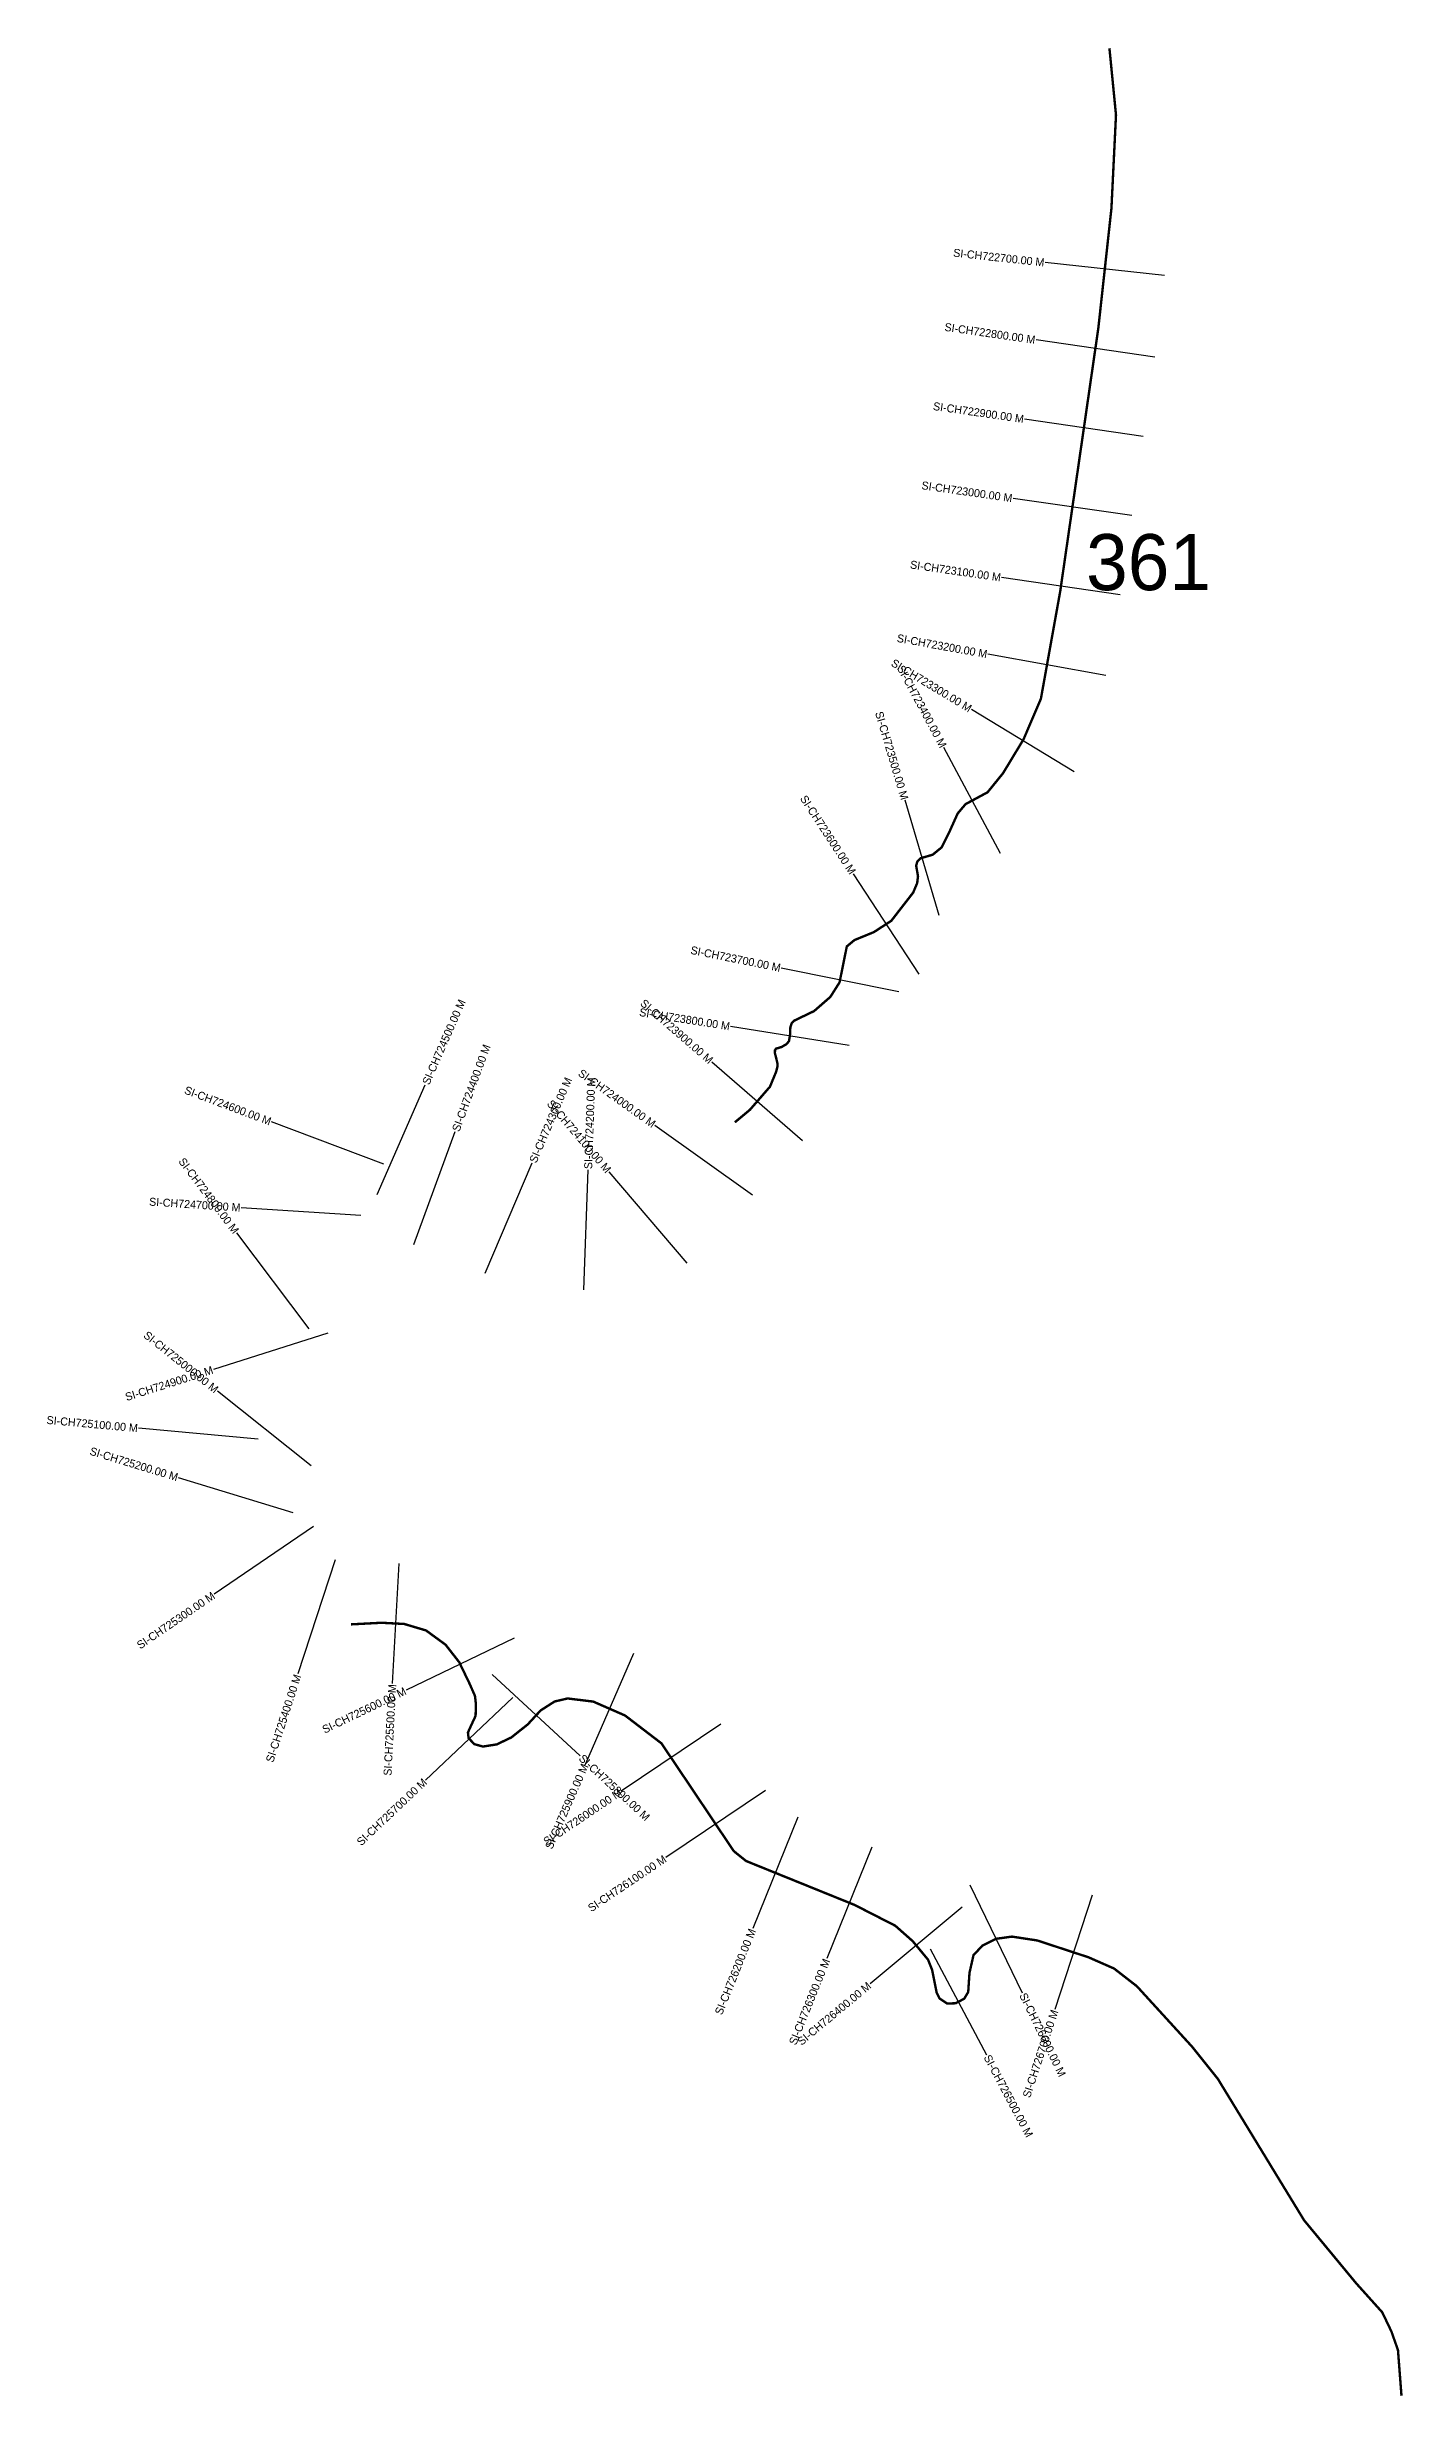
# Model space of a CAD drawing. Header units: metres. Extents: x 355512 to 359265, y 1739230 to 1742903.
# Drawn here: x 355512 to 357202, y 1739967 to 1742903 of the extents above; entities that cross this region are included whole.
import ezdxf
from ezdxf.enums import TextEntityAlignment as Align

# ---------------------------------------------------------------- set-up
doc = ezdxf.new("R2010")
doc.units = ezdxf.units.M
for name, color, linetype in [('CS', 134, 'Continuous'), ('CSMark', 6, 'Continuous'), ('NATURALLY PROTECTED', 3, 'Continuous')]:
    doc.layers.add(name, color=color, linetype=linetype)

msp = doc.modelspace()

# ---------------------------------------------------------------- linework, layer by layer
at = {"layer": 'CS'}
for p, q in [((356909.5, 1742617.7), (356760.3, 1742634)), ((356897.4, 1742515.8), (356748.9, 1742537.3)), ((356883, 1742416.8), (356734.6, 1742438.3)), ((356868.7, 1742317.9), (356720.2, 1742339.4)), ((356854.3, 1742218.9), (356705.9, 1742240.4)), ((356836.4, 1742117.9), (356688.8, 1742144.5)), ((356796.5, 1741997.8), (356668.1, 1742075.4)), ((356704.6, 1741895.7), (356633.7, 1742027.9)), ((356627.7, 1741818.3), (356585.1, 1741962.1)), ((356602.7, 1741744.7), (356520.6, 1741870.3)), ((356577.4, 1741722.7), (356430.3, 1741752.4)), ((356515.1, 1741655.6), (356367, 1741679.3)), ((356456.9, 1741536.7), (356343.6, 1741635)), ((355924.8, 1741469.3), (355985.1, 1741606.7)), ((355933.3, 1741507.4), (355792.8, 1741560.1)), ((356394.5, 1741468.8), (356272.3, 1741555.8)), ((355971, 1741407.1), (356022.6, 1741548)), ((356060, 1741371.1), (356119, 1741509)), ((356183.5, 1741350.3), (356188.7, 1741500.2)), ((356312.6, 1741383.6), (356215.3, 1741497.8)), ((355904.7, 1741443.1), (355755.1, 1741453)), ((355839.9, 1741301.8), (355749.5, 1741421.5)), ((355863.3, 1741296.2), (355720.3, 1741250.9)), ((355842.6, 1741130.3), (355725.3, 1741223.8)), ((355776.1, 1741163.8), (355626.7, 1741177.4)), ((355820.1, 1741071.8), (355676.6, 1741115.6)), ((355845.2, 1741054.6), (355721.3, 1740970.1)), ((355872.3, 1741012.9), (355825.9, 1740870.3)), ((355951.9, 1741008.3), (355943.9, 1740858.5)), ((356096.3, 1740915.2), (355961.2, 1740850.2)), ((356245.5, 1740895.7), (356185.4, 1740758.2)), ((356068.9, 1740869.7), (356179, 1740767.9)), ((356094.6, 1740840.9), (355985.6, 1740737.8)), ((356354.7, 1740807.6), (356230.2, 1740724)), ((356410.5, 1740724.6), (356285.9, 1740641)), ((356451, 1740691.3), (356394.8, 1740552.2)), ((356543.7, 1740653.8), (356487.5, 1740514.7)), ((356666.1, 1740606.7), (356731.7, 1740471.8)), ((356819.3, 1740593.7), (356772.6, 1740451.1)), ((356656.7, 1740579.1), (356541.4, 1740483.2)), ((356616.6, 1740526.8), (356687, 1740394.4))]:
    msp.add_line(p, q, dxfattribs=at)
at = {"layer": 'NATURALLY PROTECTED', "const_width": 3, "flags": 128}
for points in [[(356840.7, 1742901.9), (356848.9, 1742818.5), (356843.2, 1742701.8), (356826.8, 1742552), (356779.2, 1742223.5), (356755, 1742089), (356733.4, 1742038.5), (356707.7, 1741996), (356688.3, 1741972.1), (356660.8, 1741957.3), (356650.9, 1741945.6), (356640.7, 1741922.9), (356630.9, 1741903.3), (356619.7, 1741894.1), (356613.2, 1741892.2), (356604.4, 1741889.6), (356600.5, 1741885.7), (356599, 1741880.3), (356600, 1741874.7), (356601.3, 1741867.1), (356600.3, 1741858.7), (356595.3, 1741846.8), (356567.9, 1741811.5), (356546.2, 1741797.4), (356521.8, 1741787.4), (356512.3, 1741779.5), (356508.4, 1741760.2), (356503.2, 1741734.5), (356491.7, 1741716.4), (356471.4, 1741698.7), (356446.2, 1741686.6), (356443.4, 1741683.6), (356441.7, 1741678.4), (356441.3, 1741669.3), (356440, 1741661.2), (356436.9, 1741657.4), (356430.7, 1741653.8), (356423.7, 1741651.7), (356422.5, 1741649.9), (356422.4, 1741646), (356424, 1741639.8), (356425.5, 1741633.5), (356425.5, 1741629.1), (356424, 1741623.1), (356416.2, 1741604.2), (356391, 1741575.2), (356372.3, 1741559.7)], [(355892.2, 1740932.3), (355930.3, 1740934.3), (355958.8, 1740932.8), (355986.1, 1740924.7), (356010.5, 1740906.9), (356027.7, 1740884.9), (356040.7, 1740857.9), (356047.3, 1740842.9), (356048.5, 1740832.5), (356048.1, 1740818), (356042.6, 1740806.2), (356038.5, 1740797.2), (356039.3, 1740790.2), (356046.5, 1740782.6), (356057.3, 1740779.6), (356074.5, 1740782.3), (356092.8, 1740791), (356113.3, 1740807.3), (356129.5, 1740824.8), (356146.9, 1740835.9), (356163.1, 1740839.7), (356195.2, 1740835.8), (356235, 1740818.4), (356280.5, 1740783.6), (356320.5, 1740724.1), (356350.8, 1740678.9), (356371, 1740648.9), (356386.3, 1740636.6), (356522, 1740581.7), (356572.9, 1740555.7), (356594.6, 1740536.5), (356613.8, 1740513.4), (356619, 1740500.4), (356624.6, 1740472.3), (356628.3, 1740464.7), (356637.7, 1740458.5), (356648.4, 1740458.8), (356659.1, 1740464.5), (356664.1, 1740472.9), (356665.7, 1740496.8), (356670.7, 1740518.9), (356681.9, 1740530.9), (356699.2, 1740539.4), (356718.8, 1740542.1), (356750.4, 1740537.3), (356814.4, 1740516.3), (356846.5, 1740502.2), (356875, 1740480.1), (356913.3, 1740438.2), (356943.9, 1740404.7), (356976.4, 1740364.1), (357013.1, 1740304), (357049.8, 1740243.8), (357084.2, 1740187.5), (357115.5, 1740149.7), (357149.4, 1740108.7), (357181.8, 1740072.7), (357193.3, 1740048.7), (357201.5, 1740025.4), (357205.9, 1739968.3)]]:
    msp.add_lwpolyline(points, dxfattribs=at)

# ---------------------------------------------------------------- texts
at = {"insert": (356811.5, 1742294.7), "char_height": 70, "attachment_point": 1}
msp.add_mtext_dynamic_manual_height_columns('361', width=95.172, gutter_width=1, heights=[0], dxfattribs=at)
at = {"layer": 'CSMark'}
for s, rotation, p in [('SI-CH722700.00 M', 353.7515, (356759.3, 1742634.1)), ('SI-CH722800.00 M', 351.7575, (356747.9, 1742537.4)), ('SI-CH722900.00 M', 351.7575, (356733.6, 1742438.5)), ('SI-CH723000.00 M', 351.7575, (356719.2, 1742339.5)), ('SI-CH723100.00 M', 351.7575, (356704.9, 1742240.5)), ('SI-CH723200.00 M', 349.7697, (356687.8, 1742144.7)), ('SI-CH723300.00 M', 328.8692, (356667.2, 1742075.9)), ('SI-CH723400.00 M', 298.1912, (356633.2, 1742028.8)), ('SI-CH723500.00 M', 286.4801, (356584.8, 1741963)), ('SI-CH723600.00 M', 303.1635, (356520.1, 1741871.1)), ('SI-CH723700.00 M', 348.603, (356429.4, 1741752.6)), ('SI-CH723800.00 M', 350.9068, (356366, 1741679.5)), ('SI-CH723900.00 M', 319.061, (356342.8, 1741635.7)), ('SI-CH724000.00 M', 324.5322, (356271.5, 1741556.4)), ('SI-CH724600.00 M', 339.4416, (355791.9, 1741560.4)), ('SI-CH724100.00 M', 310.4475, (356214.6, 1741498.5)), ('SI-CH724800.00 M', 307.0599, (355748.9, 1741422.3)), ('SI-CH724700.00 M', 356.2093, (355754.1, 1741453.1)), ('SI-CH725000.00 M', 321.4581, (355724.5, 1741224.4)), ('SI-CH724900.00 M', 17.5844, (355719.4, 1741250.6)), ('SI-CH725100.00 M', 354.8067, (355625.7, 1741177.5)), ('SI-CH725200.00 M', 343.0271, (355675.6, 1741115.9)), ('SI-CH725300.00 M', 34.3049, (355720.5, 1740969.5)), ('SI-CH725400.00 M', 71.9737, (355825.6, 1740869.3)), ('SI-CH725600.00 M', 25.6911, (355960.3, 1740849.7)), ('SI-CH725500.00 M', 86.9696, (355943.9, 1740857.5)), ('SI-CH725700.00 M', 43.4083, (355984.9, 1740737.1)), ('SI-CH725900.00 M', 66.3796, (356185, 1740757.3)), ('SI-CH726000.00 M', 33.8806, (356229.4, 1740723.5)), ('SI-CH726100.00 M', 33.8806, (356285.1, 1740640.4)), ('SI-CH726200.00 M', 67.9685, (356394.4, 1740551.3)), ('SI-CH726300.00 M', 67.9685, (356487.1, 1740513.8)), ('SI-CH726400.00 M', 39.7312, (356540.6, 1740482.5)), ('SI-CH726700.00 M', 71.8468, (356772.3, 1740450.2))]:
    msp.add_text(s, height=10, rotation=rotation, dxfattribs=at).set_placement(p, align=Align.MIDDLE_RIGHT)
for s, rotation, p in [('SI-CH724500.00 M', 66.3279, (355985.5, 1741607.6)), ('SI-CH724400.00 M', 69.8906, (356023, 1741548.9)), ('SI-CH724300.00 M', 66.8123, (356119.4, 1741509.9)), ('SI-CH724200.00 M', 87.9891, (356188.8, 1741501.2)), ('SI-CH725800.00 M', 317.2464, (356179.7, 1740767.2)), ('SI-CH726600.00 M', 295.9496, (356732.2, 1740470.9)), ('SI-CH726500.00 M', 297.9995, (356687.5, 1740393.5))]:
    msp.add_text(s, height=10, rotation=rotation, dxfattribs=at).set_placement(p, align=Align.MIDDLE_LEFT)

doc.saveas('drawing.dxf')
